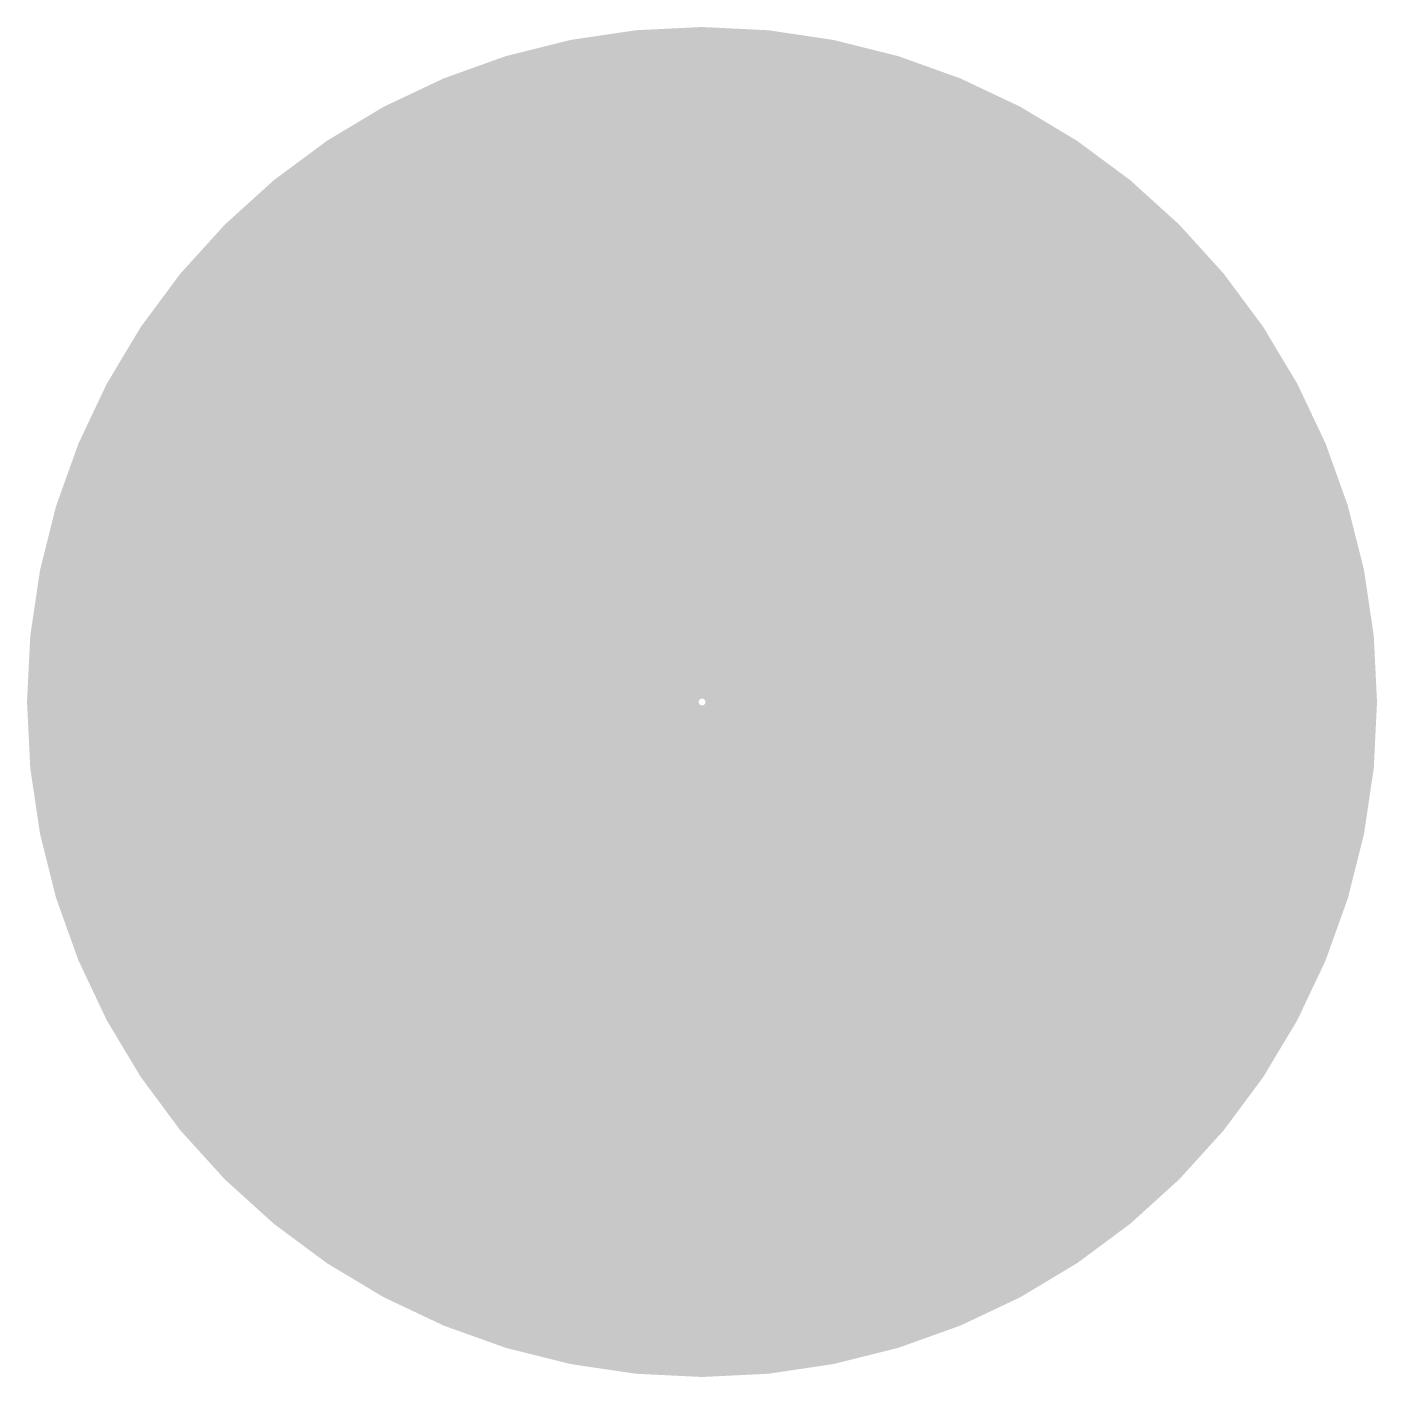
# Model space of a CAD drawing. Header units: millimetres. Extents: x -1.5 to 1.5, y -1.5 to 1.5.
import ezdxf

# ---------------------------------------------------------------- set-up
doc = ezdxf.new("R2010")
doc.units = ezdxf.units.MM
doc.linetypes.add('DASHDOT', pattern=[25.4, 12.7, -6.35, 0, -6.35])

msp = doc.modelspace()

# ---------------------------------------------------------------- linework, layer by layer
at = {"linetype": 'DASHDOT', "transparency": 33554687, "const_width": 1.4925}
msp.add_lwpolyline([(-0.7537, 0, 1), (0.7538, 0, 1)], format="xyb", close=True, dxfattribs=at)

doc.saveas('drawing.dxf')
